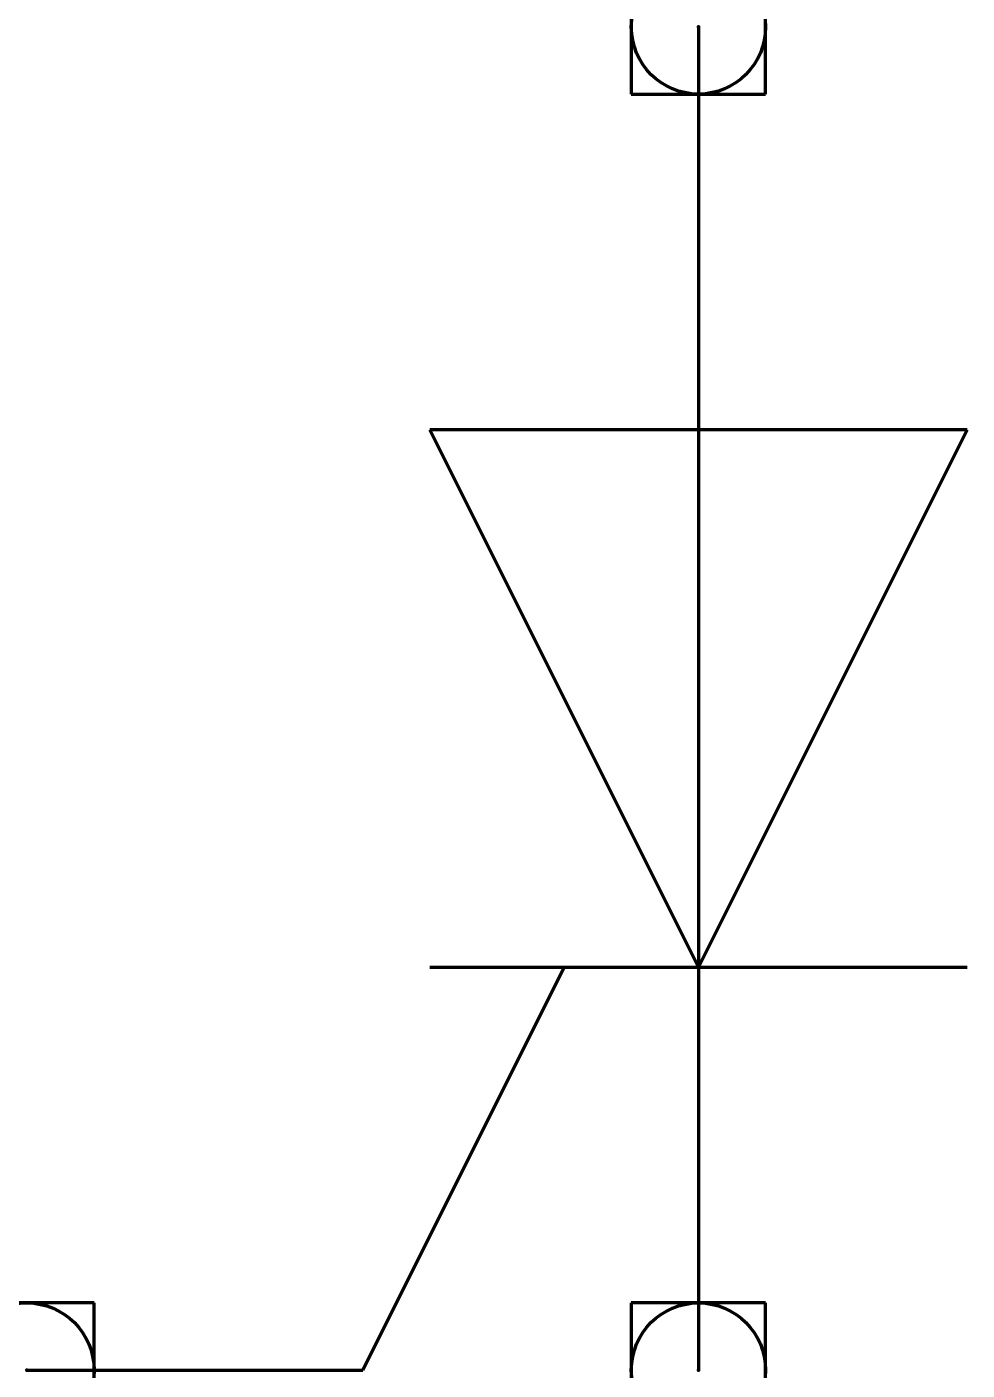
# Model space of a CAD drawing. Header units: millimetres. Extents: x -5 to 2, y -10 to 0.
import ezdxf

# ---------------------------------------------------------------- set-up
doc = ezdxf.new("R2010")
doc.units = ezdxf.units.MM
doc.header["$PDMODE"] = 96
doc.header["$PDSIZE"] = -2
doc.layers.get('0').update_dxf_attribs({"linetype": 'CONTINUOUS', "lineweight": 0})

msp = doc.modelspace()

# ---------------------------------------------------------------- linework, layer by layer
at = {"color": 7, "linetype": 'CONTINUOUS', "lineweight": 70}
for p, q in [((0, 0), (0, -10)), ((2, -3), (-2, -3)), ((-2, -3), (0, -7)), ((0, -7), (2, -3)), ((-2.5, -10), (-1, -7)), ((-2, -7), (2, -7)), ((-5, -10), (-2.5, -10))]:
    msp.add_line(p, q, dxfattribs=at)
for p in [(0, 0), (-5, -10), (0, -10)]:
    msp.add_point(p, dxfattribs=at)

doc.saveas('drawing.dxf')
